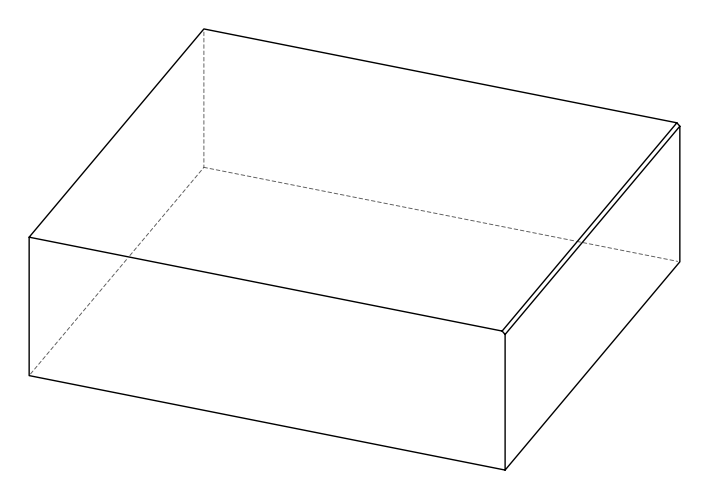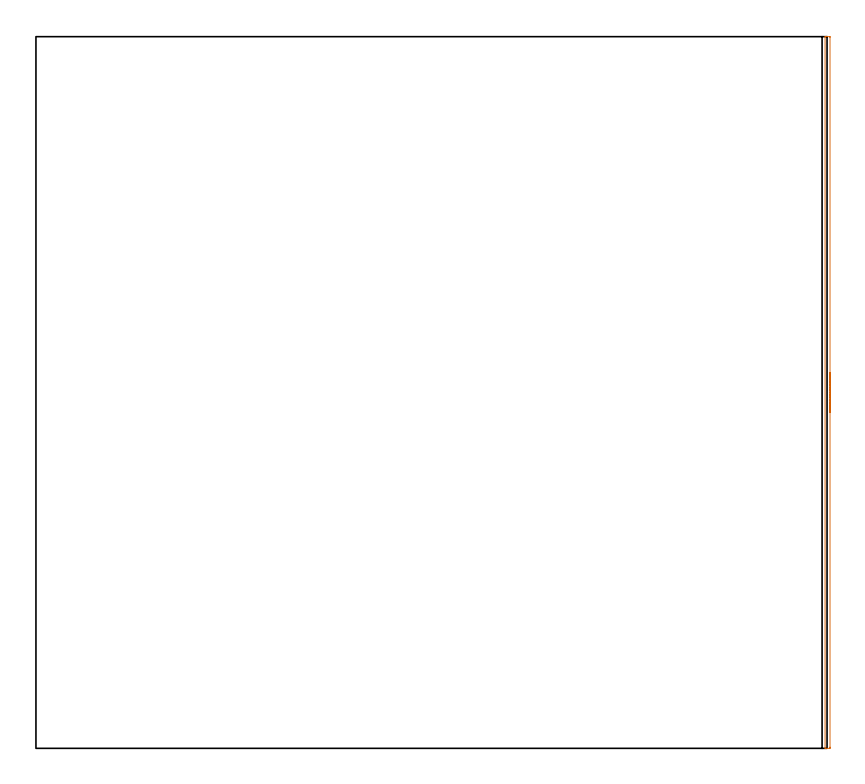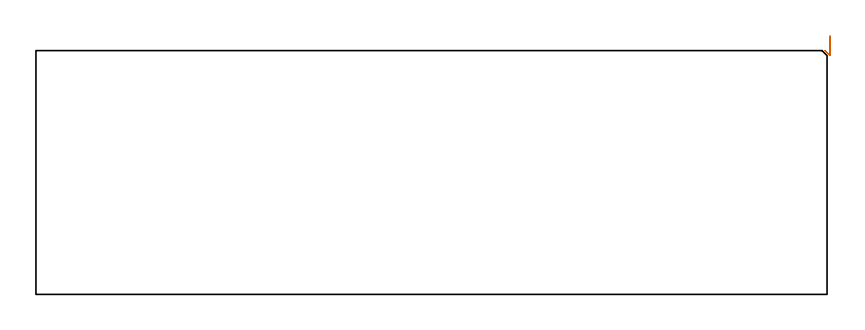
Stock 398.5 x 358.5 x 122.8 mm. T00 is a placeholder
(PLAN: 1 operations, 0 tool changes, 3 min)
(1 AREA_MILL | FG_CHAMFER_SURFACE | UGT0205_001 | 3.02 min | 1120 mm3)
(TOOL UGT0205_001 | Chamfer Mill 20 x 3 x 45 deg. | D20 FL50 Z2)
(OP 1 AREA_MILL)
G17 G21 G94 G90
T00 M6
G54
G17 G0 G90 X400. Y189.25 S1061 M3
G43 Z132.8 H0
Z130.3
G94 G1 Y189.212 Z129.428 F250.
Y189.098 Z128.564
Y188.909 Z127.712
Y188.647 Z126.88
Y188.313 Z126.074
Y187.91 Z125.3
Y187.442 Z124.564
Y186.91 Z123.872
Y186.321 Z123.229
Y185.678 Z122.64
Y184.986 Z122.108
Y184.25 Z121.64
Y183.476 Z121.237
Y182.67 Z120.903
Y181.838 Z120.641
Y180.987 Z120.452
Y180.122 Z120.338
Y179.25 Z120.3
Y0.616
X399.998 Y0.359 Z120.302
X399.991 Y0.003 Z120.305
X399.957 Y0. Z120.34
X398.75 Z121.545
X397.783 Z122.516
X397.64 Y0.002 Z122.652
X397.502 Y0.01 Z122.788
X397.5 Y0.169 Z122.8
Y358.331
X397.502 Y358.49 Z122.788
X397.64 Y358.498 Z122.652
X397.783 Y358.5 Z122.516
X398.088 Z122.212
X398.75 Z121.545
X399.957 Z120.34
X399.991 Y358.497 Z120.305
X400. Y358.14 Z120.3
Y179.25
Y178.378 Z120.338
Y177.514 Z120.452
Y176.662 Z120.641
Y175.83 Z120.903
Y175.024 Z121.237
Y174.25 Z121.64
Y173.514 Z122.108
Y172.822 Z122.64
Y172.179 Z123.229
Y171.59 Z123.872
Y171.058 Z124.564
Y170.59 Z125.3
Y170.187 Z126.074
Y169.853 Z126.88
Y169.591 Z127.712
Y169.402 Z128.564
Y169.288 Z129.428
Y169.25 Z130.3
G0 Z132.8
M5
M2
